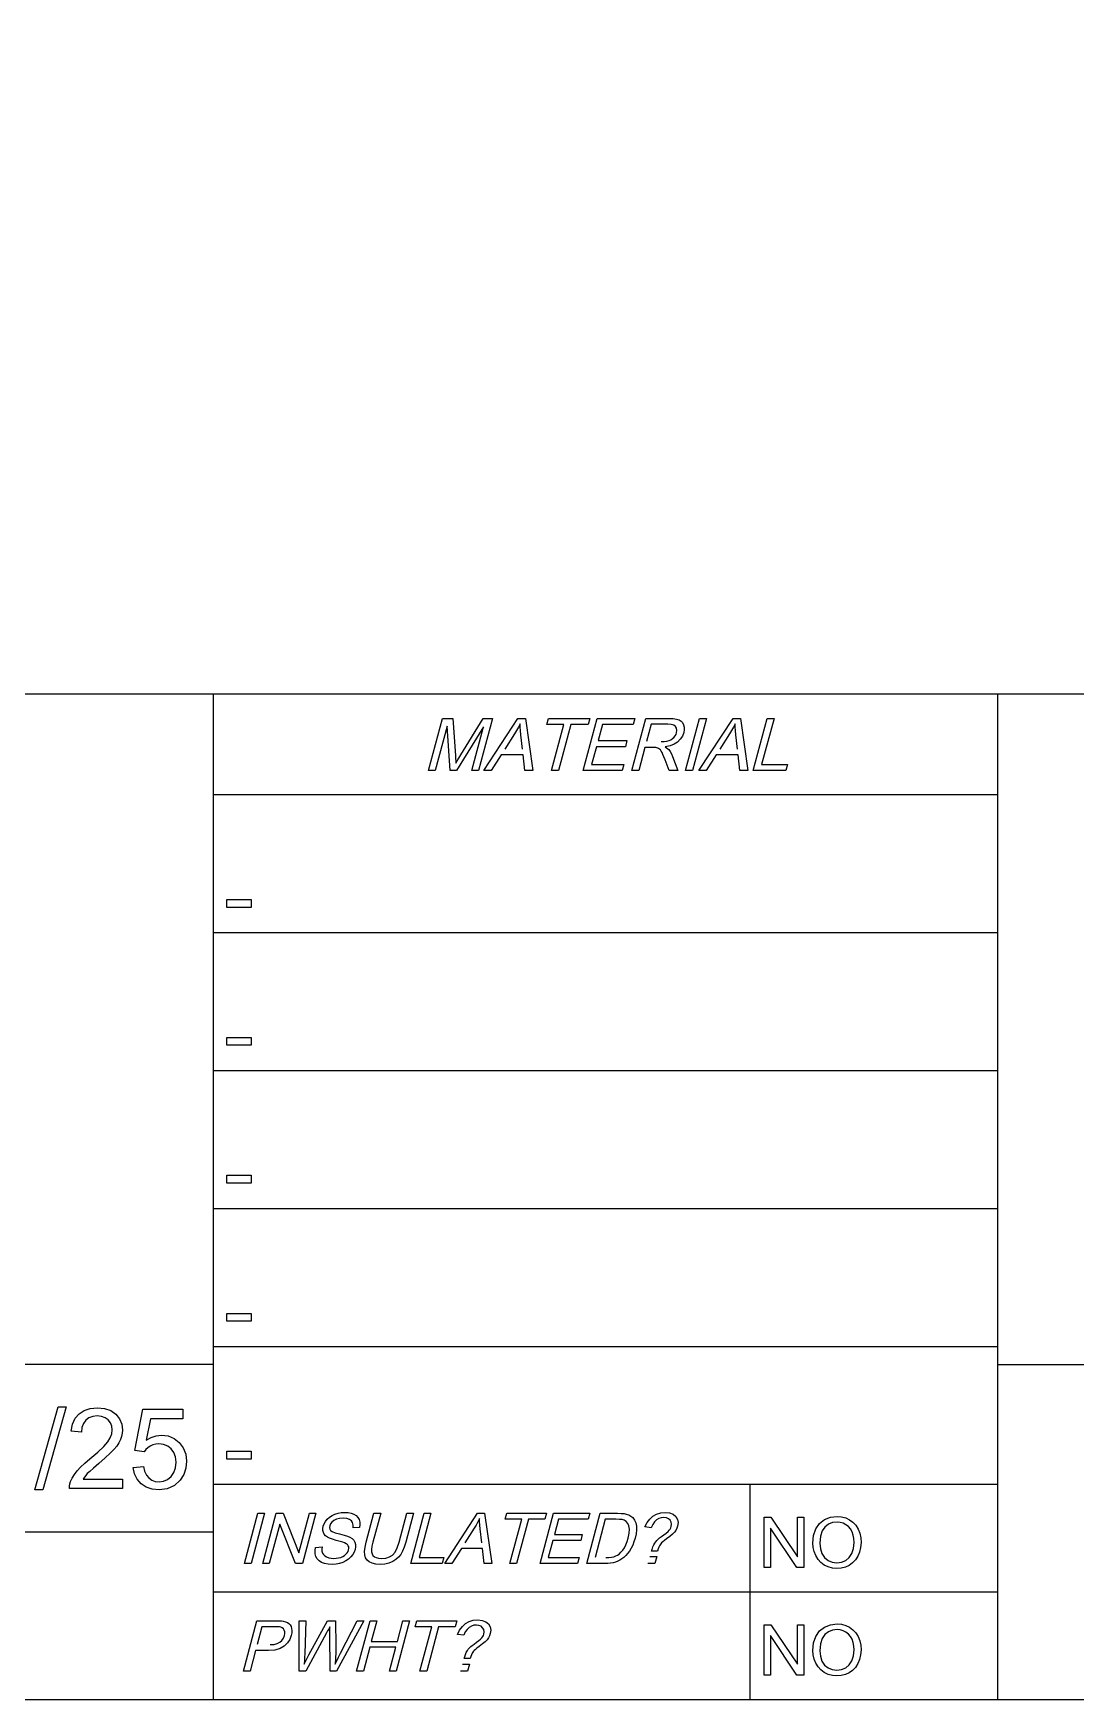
# Model space of a CAD drawing. Extents: x 0 to 17.2, y 0.1 to 11.3.
# Drawn here: x 11.884 to 13.173, y 0.225 to 2.286 of the extents above; entities that cross this region are included whole.
import ezdxf

# ---------------------------------------------------------------- set-up
doc = ezdxf.new("R2010")
doc.units = 0
doc.layers.add('BORDER', color=3, linetype='CONTINUOUS')
doc.layers.add('BORDERTEXT', color=7, linetype='CONTINUOUS')

msp = doc.modelspace()

# ---------------------------------------------------------------- linework, layer by layer
at = {"layer": 'BORDER'}
for points in [[(0.1692, 0.2247), (17.0808, 0.2247), (17.0808, 11.1675), (0.1692, 11.1675), (0.1692, 0.2247)], [(17.0808, 1.4682), (0.1692, 1.4682)], [(12.1068, 0.2247), (12.1068, 1.4682)], [(13.0767, 0.2247), (13.0767, 1.4682)], [(13.0767, 1.3438), (12.1068, 1.3438)], [(13.0767, 1.1732), (12.1068, 1.1732)], [(13.0767, 1.0025), (12.1068, 1.0025)], [(13.0767, 0.8319), (12.1068, 0.8319)], [(13.0767, 0.6612), (12.1068, 0.6612)], [(12.1068, 0.6392), (10.2415, 0.6392)], [(13.0767, 0.6392), (17.0808, 0.6392)], [(13.0767, 0.4906), (12.1068, 0.4906)], [(12.1068, 0.4319), (10.2415, 0.4319)], [(13.0767, 0.3576), (12.1068, 0.3576)]]:
    msp.add_lwpolyline(points, dxfattribs=at)
at = {"layer": 'BORDERTEXT', "color": 7}
for points in [[(12.3726, 1.3737), (12.3899, 1.4383), (12.4028, 1.4383), (12.4058, 1.3925), (12.4058, 1.3925), (12.4061, 1.3886), (12.4062, 1.3854), (12.4064, 1.383), (12.4064, 1.383), (12.408, 1.3857), (12.41, 1.3891), (12.4126, 1.3933), (12.4401, 1.4383), (12.4516, 1.4383), (12.4343, 1.3737), (12.4261, 1.3737), (12.4406, 1.4278), (12.4073, 1.3737), (12.3995, 1.3737), (12.3956, 1.4287), (12.3808, 1.3737), (12.3726, 1.3737)], [(12.441, 1.3737), (12.4832, 1.4383), (12.4924, 1.4383), (12.5015, 1.3737), (12.4918, 1.3737), (12.4895, 1.3932), (12.4624, 1.3932), (12.4501, 1.3737), (12.441, 1.3737)], [(12.4887, 1.4002), (12.4867, 1.4181), (12.4867, 1.4181), (12.4862, 1.4232), (12.4859, 1.4277), (12.4858, 1.4315), (12.4858, 1.4315), (12.4837, 1.4274), (12.4814, 1.4233), (12.479, 1.4192), (12.4668, 1.4002)], [(12.5248, 1.3737), (12.5401, 1.4307), (12.5188, 1.4307), (12.5208, 1.4383), (12.5721, 1.4383), (12.57, 1.4307), (12.5486, 1.4307), (12.5334, 1.3737), (12.5248, 1.3737)], [(12.5637, 1.3737), (12.581, 1.4383), (12.6278, 1.4383), (12.6257, 1.4307), (12.5876, 1.4307), (12.5822, 1.4109), (12.618, 1.4109), (12.616, 1.4033), (12.5802, 1.4033), (12.5743, 1.3813), (12.614, 1.3813), (12.612, 1.3737), (12.5637, 1.3737)], [(12.6239, 1.3737), (12.6412, 1.4383), (12.6699, 1.4383), (12.6699, 1.4383), (12.6752, 1.4381), (12.6794, 1.4375), (12.6826, 1.4366), (12.6826, 1.4366), (12.685, 1.4351), (12.6868, 1.4331), (12.6881, 1.4304), (12.6881, 1.4304), (12.6888, 1.4274), (12.6888, 1.4241), (12.6882, 1.4207), (12.6882, 1.4207), (12.6866, 1.4163), (12.684, 1.4125), (12.6806, 1.4091), (12.6806, 1.4091), (12.6764, 1.4063), (12.6713, 1.4043), (12.6653, 1.4031), (12.6653, 1.4031), (12.6671, 1.402), (12.6685, 1.4009), (12.6696, 1.3999), (12.6696, 1.3999), (12.6714, 1.3974), (12.673, 1.3945), (12.6744, 1.3913), (12.6809, 1.3737), (12.6701, 1.3737), (12.6652, 1.3871), (12.6652, 1.3871), (12.6638, 1.3907), (12.6625, 1.3937), (12.6614, 1.396), (12.6614, 1.396), (12.6603, 1.3979), (12.6593, 1.3993), (12.6582, 1.4003), (12.6582, 1.4003), (12.6571, 1.4011), (12.656, 1.4017), (12.6548, 1.4021), (12.6548, 1.4021), (12.6536, 1.4022), (12.6521, 1.4023), (12.6501, 1.4024), (12.6402, 1.4024), (12.6325, 1.3737), (12.6239, 1.3737)], [(12.6605, 1.4098), (12.6605, 1.4098), (12.6642, 1.4099), (12.6674, 1.4103), (12.67, 1.411), (12.67, 1.411), (12.6723, 1.412), (12.6744, 1.4133), (12.6761, 1.4149), (12.6761, 1.4149), (12.6776, 1.4167), (12.6787, 1.4186), (12.6794, 1.4207), (12.6794, 1.4207), (12.6798, 1.4235), (12.6794, 1.4261), (12.6781, 1.4282), (12.6781, 1.4282), (12.6759, 1.4299), (12.6726, 1.4308), (12.6684, 1.4312), (12.6479, 1.4312), (12.6422, 1.4098)], [(12.6905, 1.3737), (12.7078, 1.4383), (12.7164, 1.4383), (12.699, 1.3737), (12.6905, 1.3737)], [(12.707, 1.3737), (12.7492, 1.4383), (12.7584, 1.4383), (12.7675, 1.3737), (12.7578, 1.3737), (12.7555, 1.3932), (12.7285, 1.3932), (12.7161, 1.3737), (12.707, 1.3737)], [(12.7547, 1.4002), (12.7528, 1.4181), (12.7528, 1.4181), (12.7523, 1.4232), (12.7519, 1.4277), (12.7518, 1.4315), (12.7518, 1.4315), (12.7497, 1.4274), (12.7475, 1.4233), (12.745, 1.4192), (12.7328, 1.4002)], [(12.774, 1.3737), (12.7913, 1.4383), (12.7999, 1.4383), (12.7846, 1.3813), (12.8165, 1.3813), (12.8144, 1.3737), (12.774, 1.3737)], [(12.77, 0.4906), (12.77, 0.2247)], [(12.145, 0.393), (12.1616, 0.4552), (12.1699, 0.4552), (12.1532, 0.393), (12.145, 0.393)], [(12.1676, 0.393), (12.1843, 0.4552), (12.1927, 0.4552), (12.2123, 0.4064), (12.2254, 0.4552), (12.2333, 0.4552), (12.2166, 0.393), (12.2082, 0.393), (12.1886, 0.4419), (12.1755, 0.393), (12.1676, 0.393)], [(12.233, 0.413), (12.2409, 0.4137), (12.2409, 0.4137), (12.2407, 0.4107), (12.2408, 0.4082), (12.2414, 0.406), (12.2414, 0.406), (12.2425, 0.4041), (12.2442, 0.4025), (12.2464, 0.4012), (12.2464, 0.4012), (12.2491, 0.4001), (12.2521, 0.3995), (12.2554, 0.3993), (12.2554, 0.3993), (12.2585, 0.3995), (12.2614, 0.3999), (12.2641, 0.4007), (12.2641, 0.4007), (12.2666, 0.4018), (12.2687, 0.403), (12.2705, 0.4046), (12.2705, 0.4046), (12.272, 0.4062), (12.273, 0.408), (12.2737, 0.4099), (12.2737, 0.4099), (12.274, 0.4117), (12.2739, 0.4135), (12.2734, 0.415), (12.2734, 0.415), (12.2724, 0.4164), (12.2708, 0.4176), (12.2688, 0.4187), (12.2688, 0.4187), (12.2666, 0.4194), (12.2632, 0.4204), (12.2585, 0.4217), (12.2585, 0.4217), (12.2537, 0.423), (12.2501, 0.4243), (12.2476, 0.4256), (12.2476, 0.4256), (12.2453, 0.4273), (12.2436, 0.4292), (12.2425, 0.4314), (12.2425, 0.4314), (12.2419, 0.4338), (12.2419, 0.4363), (12.2424, 0.4391), (12.2424, 0.4391), (12.2435, 0.4422), (12.2452, 0.4451), (12.2474, 0.4479), (12.2474, 0.4479), (12.2501, 0.4504), (12.2533, 0.4525), (12.2569, 0.4541), (12.2569, 0.4541), (12.2607, 0.4553), (12.2647, 0.456), (12.2688, 0.4562), (12.2688, 0.4562), (12.2732, 0.456), (12.2771, 0.4552), (12.2804, 0.454), (12.2804, 0.454), (12.2832, 0.4523), (12.2853, 0.4501), (12.2868, 0.4475), (12.2868, 0.4475), (12.2876, 0.4444), (12.2877, 0.4412), (12.2872, 0.4377), (12.2792, 0.4371), (12.2792, 0.4371), (12.2794, 0.4407), (12.2787, 0.4436), (12.2773, 0.446), (12.2773, 0.446), (12.2749, 0.4476), (12.2715, 0.4487), (12.2672, 0.449), (12.2672, 0.449), (12.2626, 0.4487), (12.2587, 0.4478), (12.2556, 0.4462), (12.2556, 0.4462), (12.2532, 0.4443), (12.2515, 0.4421), (12.2504, 0.4397), (12.2504, 0.4397), (12.2501, 0.4376), (12.2505, 0.4357), (12.2514, 0.4341), (12.2514, 0.4341), (12.2534, 0.4327), (12.2572, 0.4312), (12.2626, 0.4297), (12.2626, 0.4297), (12.2682, 0.4283), (12.2724, 0.4269), (12.2753, 0.4257), (12.2753, 0.4257), (12.2781, 0.4239), (12.2802, 0.4218), (12.2816, 0.4194), (12.2816, 0.4194), (12.2823, 0.4167), (12.2824, 0.4138), (12.2818, 0.4106), (12.2818, 0.4106), (12.2806, 0.4073), (12.2789, 0.4042), (12.2765, 0.4012), (12.2765, 0.4012), (12.2736, 0.3985), (12.2703, 0.3962), (12.2665, 0.3944), (12.2665, 0.3944), (12.2624, 0.393), (12.2582, 0.3922), (12.2538, 0.3919), (12.2538, 0.3919), (12.2486, 0.3922), (12.2441, 0.393), (12.2404, 0.3944), (12.2404, 0.3944), (12.2373, 0.3963), (12.235, 0.3988), (12.2334, 0.4018), (12.2334, 0.4018), (12.2325, 0.4052), (12.2324, 0.409), (12.233, 0.413)], [(12.3458, 0.4552), (12.354, 0.4552), (12.3444, 0.4193), (12.3444, 0.4193), (12.3426, 0.4134), (12.3406, 0.4085), (12.3383, 0.4044), (12.3383, 0.4044), (12.3356, 0.4009), (12.3322, 0.3979), (12.3283, 0.3954), (12.3283, 0.3954), (12.3237, 0.3935), (12.3185, 0.3923), (12.3128, 0.3919), (12.3128, 0.3919), (12.3074, 0.3923), (12.3029, 0.3933), (12.2993, 0.395), (12.2993, 0.395), (12.2966, 0.3973), (12.2947, 0.4002), (12.2937, 0.4037), (12.2937, 0.4037), (12.2935, 0.4079), (12.2941, 0.4131), (12.2955, 0.4193), (12.3051, 0.4552), (12.3134, 0.4552), (12.3038, 0.4193), (12.3038, 0.4193), (12.3026, 0.4144), (12.302, 0.4104), (12.3021, 0.4074), (12.3021, 0.4074), (12.3027, 0.405), (12.3039, 0.403), (12.3057, 0.4014), (12.3057, 0.4014), (12.308, 0.4003), (12.3108, 0.3996), (12.3141, 0.3994), (12.3141, 0.3994), (12.3197, 0.3998), (12.3243, 0.4012), (12.3281, 0.4035), (12.3281, 0.4035), (12.3312, 0.4071), (12.3339, 0.4123), (12.3362, 0.4193), (12.3458, 0.4552)], [(12.3507, 0.393), (12.3674, 0.4552), (12.3756, 0.4552), (12.3609, 0.4003), (12.3916, 0.4003), (12.3896, 0.393), (12.3507, 0.393)], [(12.3926, 0.393), (12.4331, 0.4552), (12.442, 0.4552), (12.4508, 0.393), (12.4414, 0.393), (12.4392, 0.4118), (12.4132, 0.4118), (12.4013, 0.393), (12.3926, 0.393)], [(12.4731, 0.393), (12.4878, 0.4478), (12.4674, 0.4478), (12.4693, 0.4552), (12.5186, 0.4552), (12.5166, 0.4478), (12.4961, 0.4478), (12.4814, 0.393), (12.4731, 0.393)], [(12.5106, 0.393), (12.5272, 0.4552), (12.5722, 0.4552), (12.5702, 0.4478), (12.5335, 0.4478), (12.5284, 0.4288), (12.5628, 0.4288), (12.5608, 0.4215), (12.5264, 0.4215), (12.5207, 0.4003), (12.5589, 0.4003), (12.557, 0.393), (12.5106, 0.393)], [(12.5683, 0.393), (12.585, 0.4552), (12.6064, 0.4552), (12.6064, 0.4552), (12.6108, 0.4551), (12.6144, 0.4548), (12.6172, 0.4543), (12.6172, 0.4543), (12.6203, 0.4532), (12.623, 0.4518), (12.6252, 0.4498), (12.6252, 0.4498), (12.6273, 0.4468), (12.6288, 0.4433), (12.6297, 0.4392), (12.6297, 0.4392), (12.6298, 0.4347), (12.6293, 0.4298), (12.6281, 0.4244), (12.6281, 0.4244), (12.6267, 0.4199), (12.6251, 0.4157), (12.6231, 0.4119), (12.6231, 0.4119), (12.621, 0.4084), (12.6188, 0.4054), (12.6165, 0.4028), (12.6165, 0.4028), (12.6141, 0.4006), (12.6117, 0.3987), (12.6093, 0.3972), (12.6093, 0.3972), (12.6068, 0.3959), (12.604, 0.3949), (12.601, 0.3941), (12.601, 0.3941), (12.5978, 0.3935), (12.5944, 0.3931), (12.5908, 0.393), (12.5683, 0.393)], [(12.6485, 0.4083), (12.6485, 0.4083), (12.6487, 0.4092), (12.6489, 0.41), (12.649, 0.4106), (12.649, 0.4106), (12.6499, 0.4135), (12.6511, 0.4161), (12.6524, 0.4184), (12.6524, 0.4184), (12.6536, 0.42), (12.655, 0.4217), (12.6567, 0.4233), (12.6567, 0.4233), (12.6584, 0.4247), (12.6607, 0.4265), (12.6636, 0.4286), (12.6636, 0.4286), (12.6666, 0.4308), (12.6688, 0.4327), (12.6703, 0.4342), (12.6703, 0.4342), (12.6713, 0.4357), (12.6721, 0.4372), (12.6727, 0.4388), (12.6727, 0.4388), (12.6731, 0.4416), (12.6726, 0.4442), (12.6713, 0.4466), (12.6713, 0.4466), (12.6693, 0.4485), (12.6668, 0.4496), (12.6637, 0.45), (12.6637, 0.45), (12.6605, 0.4496), (12.6575, 0.4486), (12.6547, 0.4469), (12.6547, 0.4469), (12.6522, 0.4445), (12.6499, 0.4413), (12.6479, 0.4374), (12.6403, 0.4383), (12.6403, 0.4383), (12.6429, 0.4436), (12.6462, 0.4481), (12.6502, 0.4516), (12.6502, 0.4516), (12.6547, 0.4542), (12.6597, 0.4557), (12.6652, 0.4562), (12.6652, 0.4562), (12.6708, 0.4557), (12.6752, 0.454), (12.6785, 0.4513), (12.6785, 0.4513), (12.6805, 0.4477), (12.6813, 0.4437), (12.6807, 0.4393), (12.6807, 0.4393), (12.6798, 0.4366), (12.6785, 0.4341), (12.6768, 0.4318), (12.6768, 0.4318), (12.6744, 0.4293), (12.6712, 0.4265), (12.6671, 0.4234), (12.6671, 0.4234), (12.6643, 0.4214), (12.6623, 0.4198), (12.6609, 0.4185), (12.6609, 0.4185), (12.6599, 0.4174), (12.659, 0.4162), (12.6582, 0.4149), (12.6582, 0.4149), (12.6575, 0.4133), (12.6567, 0.4111), (12.6558, 0.4083), (12.6485, 0.4083)], [(12.4384, 0.4185), (12.4365, 0.4358), (12.4365, 0.4358), (12.4361, 0.4407), (12.4357, 0.445), (12.4356, 0.4486), (12.4356, 0.4486), (12.4336, 0.4447), (12.4314, 0.4407), (12.4291, 0.4368), (12.4173, 0.4185)], [(12.5918, 0.4003), (12.5918, 0.4003), (12.5956, 0.4005), (12.5989, 0.4008), (12.6017, 0.4015), (12.6017, 0.4015), (12.6041, 0.4024), (12.6063, 0.4034), (12.6082, 0.4047), (12.6082, 0.4047), (12.6106, 0.4069), (12.6128, 0.4095), (12.6148, 0.4126), (12.6148, 0.4126), (12.6167, 0.4161), (12.6183, 0.4201), (12.6197, 0.4246), (12.6197, 0.4246), (12.6209, 0.4306), (12.6212, 0.4356), (12.6205, 0.4395), (12.6205, 0.4395), (12.6191, 0.4427), (12.6171, 0.445), (12.6146, 0.4466), (12.6146, 0.4466), (12.6121, 0.4473), (12.6087, 0.4477), (12.6043, 0.4478), (12.5912, 0.4478), (12.5785, 0.4003)], [(12.6462, 0.4017), (12.6549, 0.4017), (12.6526, 0.393), (12.6439, 0.393)], [(12.1436, 0.26), (12.1602, 0.3222), (12.1837, 0.3222), (12.1837, 0.3222), (12.1875, 0.3222), (12.1906, 0.322), (12.193, 0.3216), (12.193, 0.3216), (12.1957, 0.321), (12.198, 0.32), (12.1999, 0.3187), (12.1999, 0.3187), (12.2014, 0.3171), (12.2025, 0.3151), (12.2033, 0.3127), (12.2033, 0.3127), (12.2036, 0.3101), (12.2035, 0.3072), (12.2029, 0.3042), (12.2029, 0.3042), (12.201, 0.2992), (12.1981, 0.2948), (12.1942, 0.2908), (12.1942, 0.2908), (12.1891, 0.2878), (12.1826, 0.2859), (12.1745, 0.2853), (12.1586, 0.2853), (12.1518, 0.26), (12.1436, 0.26)], [(12.1766, 0.2927), (12.1766, 0.2927), (12.1815, 0.293), (12.1855, 0.294), (12.1887, 0.2956), (12.1887, 0.2956), (12.1912, 0.2979), (12.1931, 0.3007), (12.1943, 0.304), (12.1943, 0.304), (12.1948, 0.3065), (12.1947, 0.3087), (12.1941, 0.3107), (12.1941, 0.3107), (12.1931, 0.3123), (12.1917, 0.3135), (12.1899, 0.3143), (12.1899, 0.3143), (12.1882, 0.3146), (12.1857, 0.3148), (12.1824, 0.3149), (12.1665, 0.3149), (12.1605, 0.2927)], [(12.2124, 0.26), (12.2125, 0.3222), (12.221, 0.3222), (12.2195, 0.2815), (12.2195, 0.2815), (12.2193, 0.2772), (12.2191, 0.273), (12.2187, 0.2687), (12.2187, 0.2687), (12.2216, 0.2744), (12.2236, 0.2783), (12.2246, 0.2802), (12.2477, 0.3222), (12.2576, 0.3222), (12.2581, 0.2908), (12.2581, 0.2908), (12.2581, 0.2831), (12.2577, 0.2758), (12.257, 0.2687), (12.257, 0.2687), (12.259, 0.2729), (12.2612, 0.2774), (12.2637, 0.2823), (12.2842, 0.3222), (12.2925, 0.3222), (12.2588, 0.26), (12.2508, 0.26), (12.2504, 0.3074), (12.2504, 0.3074), (12.2504, 0.3109), (12.2504, 0.3133), (12.2504, 0.3147), (12.2504, 0.3147), (12.2491, 0.312), (12.2478, 0.3096), (12.2466, 0.3074), (12.2208, 0.26), (12.2124, 0.26)], [(12.2837, 0.26), (12.3004, 0.3222), (12.3086, 0.3222), (12.3018, 0.2967), (12.3341, 0.2967), (12.3409, 0.3222), (12.3492, 0.3222), (12.3325, 0.26), (12.3243, 0.26), (12.3321, 0.2894), (12.2998, 0.2894), (12.292, 0.26), (12.2837, 0.26)], [(12.362, 0.26), (12.3767, 0.3149), (12.3562, 0.3149), (12.3582, 0.3222), (12.4075, 0.3222), (12.4055, 0.3149), (12.3849, 0.3149), (12.3703, 0.26), (12.362, 0.26)], [(12.4167, 0.2754), (12.4167, 0.2754), (12.4169, 0.2763), (12.4171, 0.2771), (12.4173, 0.2776), (12.4173, 0.2776), (12.4182, 0.2805), (12.4193, 0.2831), (12.4206, 0.2854), (12.4206, 0.2854), (12.4218, 0.2871), (12.4232, 0.2887), (12.4249, 0.2904), (12.4249, 0.2904), (12.4266, 0.2918), (12.4289, 0.2935), (12.4319, 0.2957), (12.4319, 0.2957), (12.4348, 0.2979), (12.437, 0.2997), (12.4385, 0.3013), (12.4385, 0.3013), (12.4396, 0.3027), (12.4404, 0.3042), (12.4409, 0.3058), (12.4409, 0.3058), (12.4413, 0.3087), (12.4408, 0.3113), (12.4395, 0.3136), (12.4395, 0.3136), (12.4375, 0.3155), (12.435, 0.3166), (12.4319, 0.317), (12.4319, 0.317), (12.4288, 0.3167), (12.4258, 0.3157), (12.423, 0.314), (12.423, 0.314), (12.4204, 0.3115), (12.4181, 0.3084), (12.4161, 0.3044), (12.4085, 0.3053), (12.4085, 0.3053), (12.4111, 0.3107), (12.4144, 0.3151), (12.4184, 0.3187), (12.4184, 0.3187), (12.4229, 0.3212), (12.428, 0.3228), (12.4335, 0.3233), (12.4335, 0.3233), (12.439, 0.3227), (12.4434, 0.3211), (12.4467, 0.3183), (12.4467, 0.3183), (12.4488, 0.3148), (12.4495, 0.3108), (12.4489, 0.3063), (12.4489, 0.3063), (12.448, 0.3037), (12.4467, 0.3012), (12.445, 0.2988), (12.445, 0.2988), (12.4426, 0.2964), (12.4394, 0.2936), (12.4353, 0.2905), (12.4353, 0.2905), (12.4325, 0.2884), (12.4305, 0.2868), (12.4291, 0.2856), (12.4291, 0.2856), (12.4281, 0.2845), (12.4272, 0.2833), (12.4264, 0.282), (12.4264, 0.282), (12.4257, 0.2803), (12.4249, 0.2781), (12.424, 0.2754), (12.4167, 0.2754)], [(12.4144, 0.2687), (12.4231, 0.2687), (12.4208, 0.26), (12.4121, 0.26)]]:
    msp.add_lwpolyline(points, dxfattribs=at)
at = {"layer": 'BORDERTEXT'}
for points in [[(12.1232, 1.2046), (12.1232, 1.2144), (12.1532, 1.2144), (12.1532, 1.2046), (12.1232, 1.2046)], [(12.1232, 1.034), (12.1232, 1.0438), (12.1532, 1.0438), (12.1532, 1.034), (12.1232, 1.034)], [(12.1232, 0.8633), (12.1232, 0.8732), (12.1532, 0.8732), (12.1532, 0.8633), (12.1232, 0.8633)], [(12.1232, 0.6927), (12.1232, 0.7025), (12.1532, 0.7025), (12.1532, 0.6927), (12.1232, 0.6927)], [(11.8857, 0.4841), (11.9145, 0.587), (11.9243, 0.587), (11.8955, 0.4841), (11.8857, 0.4841)], [(11.9942, 0.4975), (11.9942, 0.4858), (11.9285, 0.4858), (11.9286, 0.4887), (11.929, 0.4915), (11.9299, 0.4943), (11.9319, 0.4987), (11.9346, 0.5031), (11.9379, 0.5075), (11.9422, 0.5121), (11.9475, 0.5171), (11.9539, 0.5226), (11.9636, 0.5308), (11.9709, 0.5378), (11.9758, 0.5436), (11.979, 0.5487), (11.9809, 0.5536), (11.9815, 0.5583), (11.981, 0.5629), (11.9792, 0.567), (11.9763, 0.5706), (11.9725, 0.5734), (11.968, 0.575), (11.9628, 0.5756), (11.9573, 0.575), (11.9526, 0.5732), (11.9487, 0.5703), (11.9457, 0.5663), (11.944, 0.5614), (11.9433, 0.5556), (11.9308, 0.5569), (11.9324, 0.5655), (11.9357, 0.5727), (11.9405, 0.5783), (11.9467, 0.5824), (11.9543, 0.5849), (11.9631, 0.5857), (11.972, 0.5848), (11.9795, 0.5822), (11.9857, 0.5777), (11.9904, 0.572), (11.9932, 0.5655), (11.9941, 0.5581), (11.9938, 0.5541), (11.993, 0.5502), (11.9916, 0.5463), (11.9897, 0.5424), (11.987, 0.5384), (11.9835, 0.5342), (11.9789, 0.5294), (11.9726, 0.5236), (11.9647, 0.5167), (11.9583, 0.5112), (11.9535, 0.507), (11.9506, 0.5042), (11.9486, 0.502), (11.9469, 0.4997), (11.9454, 0.4975), (11.9942, 0.4975)], [(12.0073, 0.5119), (12.0201, 0.5129), (12.0215, 0.5072), (12.0237, 0.5025), (12.0268, 0.4989), (12.0305, 0.4962), (12.0346, 0.4947), (12.0393, 0.4941), (12.0449, 0.4949), (12.0498, 0.4971), (12.0542, 0.5008), (12.0576, 0.5057), (12.0596, 0.5116), (12.0603, 0.5184), (12.0597, 0.5249), (12.0577, 0.5304), (12.0544, 0.5349), (12.0501, 0.5383), (12.045, 0.5403), (12.0391, 0.541), (12.0353, 0.5407), (12.0317, 0.5398), (12.0284, 0.5383), (12.0255, 0.5363), (12.023, 0.534), (12.021, 0.5313), (12.0095, 0.5328), (12.0191, 0.5839), (12.0686, 0.5839), (12.0686, 0.5722), (12.0289, 0.5722), (12.0235, 0.5455), (12.0296, 0.549), (12.0359, 0.5511), (12.0423, 0.5518), (12.0506, 0.5508), (12.0579, 0.5477), (12.0643, 0.5427), (12.0693, 0.5361), (12.0723, 0.5284), (12.0733, 0.5195), (12.0724, 0.5109), (12.0698, 0.5031), (12.0654, 0.4962), (12.0583, 0.4895), (12.0495, 0.4854), (12.0393, 0.4841), (12.0308, 0.4849), (12.0234, 0.4875), (12.0171, 0.4917), (12.0122, 0.4973), (12.009, 0.504), (12.0073, 0.5119)], [(12.1232, 0.522), (12.1232, 0.5319), (12.1532, 0.5319), (12.1532, 0.522), (12.1232, 0.522)], [(12.7877, 0.388), (12.7877, 0.4502), (12.7961, 0.4502), (12.8288, 0.4014), (12.8288, 0.4502), (12.8367, 0.4502), (12.8367, 0.388), (12.8282, 0.388), (12.7956, 0.4369), (12.7956, 0.388), (12.7877, 0.388)], [(12.848, 0.4183), (12.8489, 0.4279), (12.8517, 0.436), (12.8563, 0.4426), (12.8624, 0.4474), (12.8696, 0.4503), (12.8778, 0.4513), (12.8833, 0.4509), (12.8885, 0.4495), (12.8933, 0.4472), (12.8975, 0.4441), (12.9011, 0.4403), (12.9038, 0.4357), (12.9059, 0.4306), (12.9071, 0.425), (12.9075, 0.419), (12.907, 0.413), (12.9058, 0.4073), (12.9037, 0.4021), (12.9008, 0.3975), (12.8971, 0.3938), (12.8928, 0.3908), (12.8881, 0.3887), (12.883, 0.3874), (12.8777, 0.387), (12.8721, 0.3874), (12.8669, 0.3889), (12.862, 0.3912), (12.8578, 0.3944), (12.8543, 0.3982), (12.8516, 0.4028), (12.8496, 0.4078), (12.8484, 0.413), (12.848, 0.4183)], [(12.8565, 0.4182), (12.8572, 0.4112), (12.8592, 0.4053), (12.8625, 0.4005), (12.8669, 0.3969), (12.872, 0.3947), (12.8777, 0.394), (12.8835, 0.3947), (12.8886, 0.3969), (12.893, 0.4005), (12.8963, 0.4055), (12.8983, 0.4117), (12.899, 0.4191), (12.8987, 0.4239), (12.8978, 0.4283), (12.8964, 0.4323), (12.8944, 0.4358), (12.8919, 0.4387), (12.8889, 0.4411), (12.8855, 0.4428), (12.8818, 0.4439), (12.8778, 0.4442), (12.8723, 0.4436), (12.8673, 0.4416), (12.8628, 0.4382), (12.8593, 0.4333), (12.8572, 0.4267), (12.8565, 0.4182)], [(12.7877, 0.2551), (12.7877, 0.3173), (12.7961, 0.3173), (12.8288, 0.2684), (12.8288, 0.3173), (12.8367, 0.3173), (12.8367, 0.2551), (12.8282, 0.2551), (12.7956, 0.3039), (12.7956, 0.2551), (12.7877, 0.2551)], [(12.848, 0.2854), (12.8489, 0.2949), (12.8517, 0.303), (12.8563, 0.3096), (12.8624, 0.3145), (12.8696, 0.3174), (12.8778, 0.3184), (12.8833, 0.3179), (12.8885, 0.3165), (12.8933, 0.3142), (12.8975, 0.3111), (12.9011, 0.3073), (12.9038, 0.3028), (12.9059, 0.2976), (12.9071, 0.2921), (12.9075, 0.2861), (12.907, 0.28), (12.9058, 0.2744), (12.9037, 0.2692), (12.9008, 0.2646), (12.8971, 0.2608), (12.8928, 0.2579), (12.8881, 0.2557), (12.883, 0.2544), (12.8777, 0.254), (12.8721, 0.2545), (12.8669, 0.2559), (12.862, 0.2583), (12.8578, 0.2614), (12.8543, 0.2653), (12.8516, 0.2698), (12.8496, 0.2748), (12.8484, 0.28), (12.848, 0.2854)], [(12.8565, 0.2852), (12.8572, 0.2783), (12.8592, 0.2724), (12.8625, 0.2675), (12.8669, 0.2639), (12.872, 0.2618), (12.8777, 0.2611), (12.8835, 0.2618), (12.8886, 0.264), (12.893, 0.2676), (12.8963, 0.2726), (12.8983, 0.2787), (12.899, 0.2861), (12.8987, 0.291), (12.8978, 0.2954), (12.8964, 0.2994), (12.8944, 0.3029), (12.8919, 0.3058), (12.8889, 0.3082), (12.8855, 0.3099), (12.8818, 0.3109), (12.8778, 0.3113), (12.8723, 0.3106), (12.8673, 0.3086), (12.8628, 0.3053), (12.8593, 0.3004), (12.8572, 0.2937), (12.8565, 0.2852)]]:
    msp.add_lwpolyline(points, dxfattribs=at)

doc.saveas('drawing.dxf')
